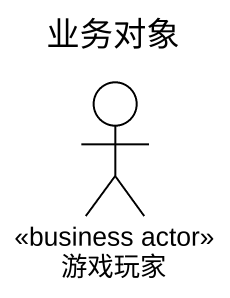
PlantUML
@startuml
title 业务对象
actor 游戏玩家 <<business actor>>
@enduml
